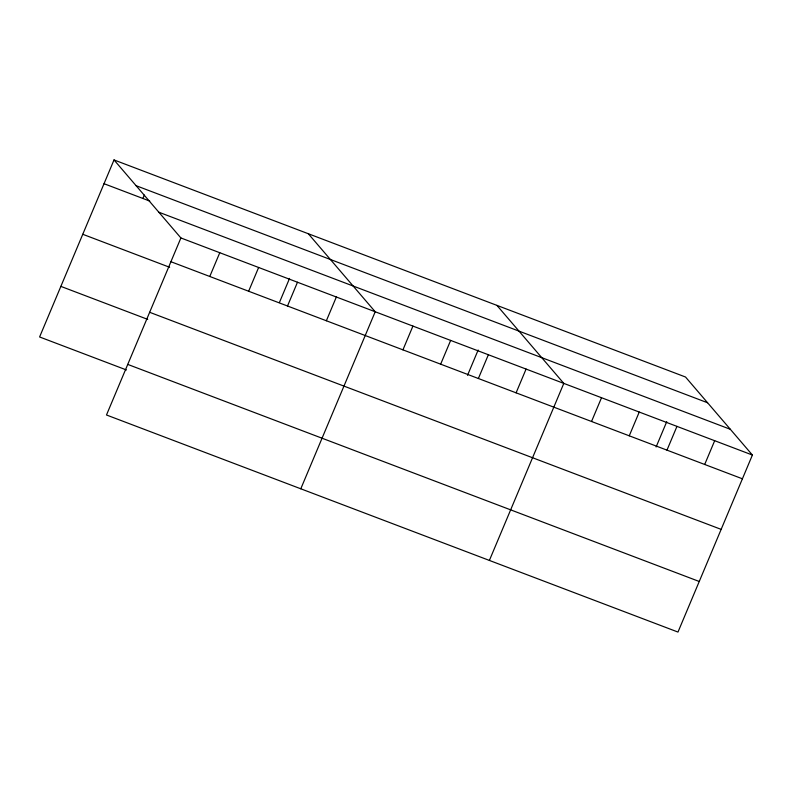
<?xml version="1.0" encoding="UTF-8"?>
<svg xmlns="http://www.w3.org/2000/svg" width="792" height="792" viewBox="0 0 792 792"><rect width="100%" height="100%" fill="white"/><g stroke="black" fill="none" stroke-linecap="round" stroke-linejoin="round"><path stroke-width="1.19" d="M114.018 159.935L180.903 237.956L106.484 414.988L677.982 632.066L752.4 455.034L685.516 377.012L114.018 159.935L39.6 336.966L126.463 369.963M142.887 198.465L144.312 195.07M209.781 276.477L219.77 252.717M248.638 291.238L258.628 267.478M279.388 302.584L289.555 278.398M287.506 305.999L297.485 282.239M326.363 320.76L336.353 297M300.792 488.793L375.21 311.761L308.326 233.749M402.94 349.846L412.929 326.086M440.659 364.172L450.648 340.412M467.518 375.319L478.15 350.034M478.378 378.507L488.367 354.737M516.097 392.832L526.086 369.072M489.387 560.429L563.805 383.397L496.921 305.375M591.535 421.483L601.524 397.723M629.254 435.808L639.243 412.048M656.113 446.955L666.745 421.671M666.973 450.143L676.962 426.373M704.692 464.468L714.681 440.698M136.085 185.684L707.583 402.762M104.029 183.704L149.747 201.069M158.836 212.207L730.323 429.284M180.903 237.956L752.4 455.034M170.914 261.716L742.411 478.794M82.764 234.284L169.636 267.28M149.658 312.296L721.146 529.373M60.865 286.387L147.728 319.384M127.75 364.409L699.247 581.486"/></g></svg>
